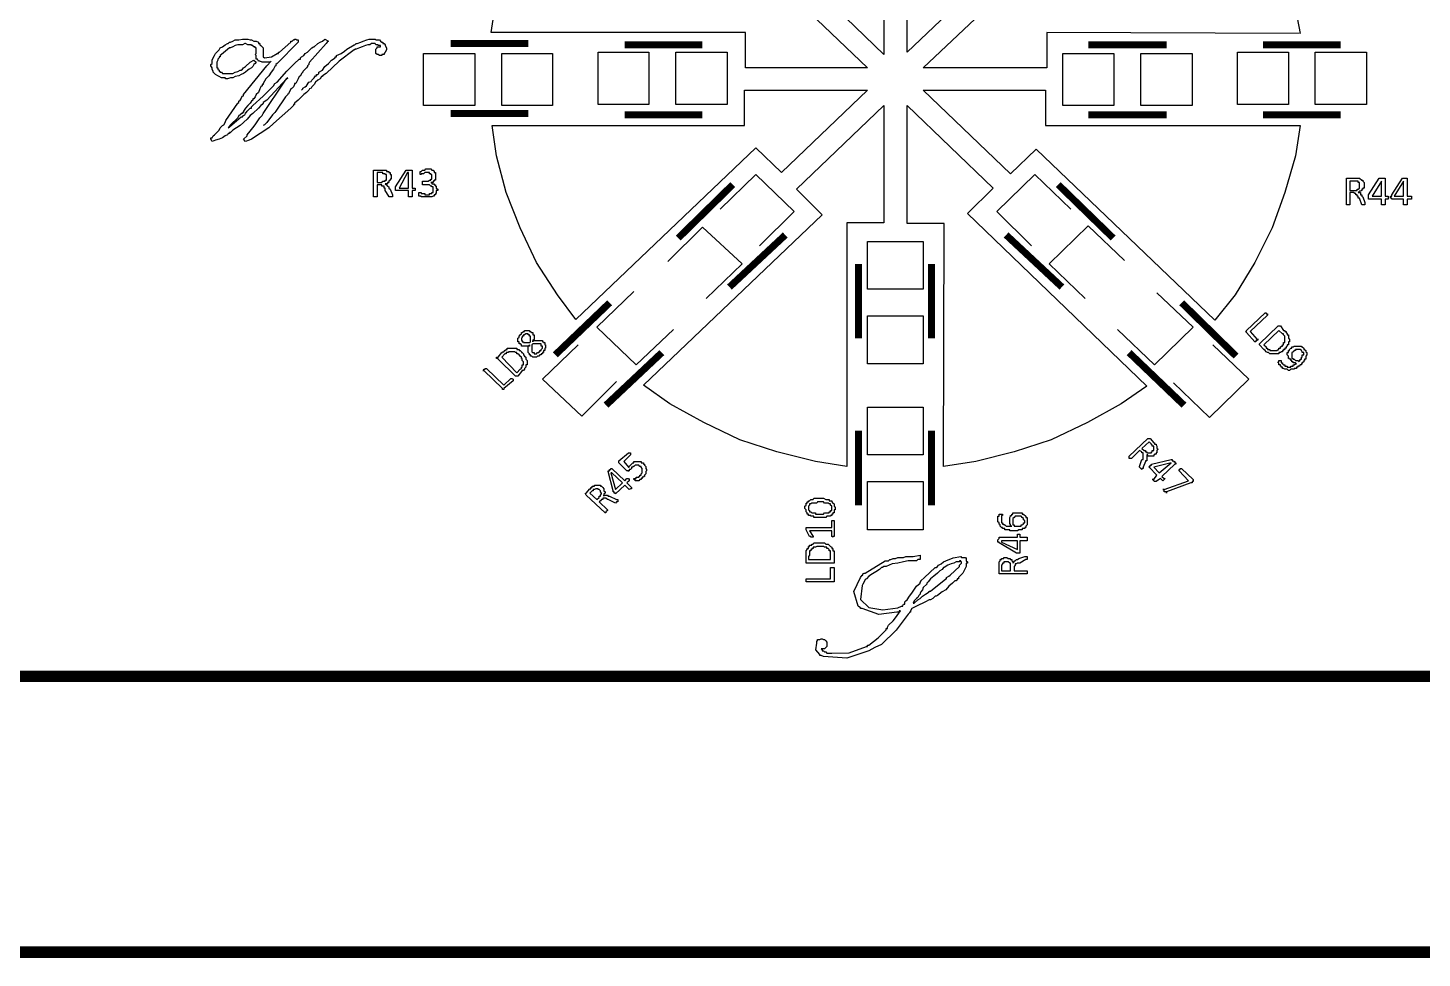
# Model space of a CAD drawing. Extents: x 0.35 to 4.98, y 3.96 to 9.44.
# Drawn here: x 1.652 to 3.176, y 4.012 to 5.029 of the extents above; entities that cross this region are included whole.
import ezdxf

# ---------------------------------------------------------------- set-up
doc = ezdxf.new("R2010")
doc.units = 0
doc.layers.get('0').update_dxf_attribs({"linetype": 'CONTINUOUS'})

msp = doc.modelspace()

# ---------------------------------------------------------------- linework, layer by layer
at = {"color": 94}
for points in [[(2.54839, 5.39447), (2.54839, 5.12901), (2.58789, 5.12901), (2.58789, 5.00032), (2.49392, 5.09119), (2.52289, 5.118), (2.3259, 5.30697), (2.35389, 5.32611), (2.3909, 5.34808), (2.43039, 5.36529), (2.47092, 5.37967), (2.51292, 5.38971), (2.54839, 5.39447)], [(2.87543, 5.30789), (2.67942, 5.12039), (2.70844, 5.09358), (2.61344, 5.00271), (2.61344, 5.13043), (2.65392, 5.13043), (2.65392, 5.39686), (2.68842, 5.39208), (2.73042, 5.38113), (2.77094, 5.36774), (2.81044, 5.3495), (2.84744, 5.3285), (2.87642, 5.30789)], [(2.25092, 5.23617), (2.44542, 5.04867), (2.47493, 5.07688), (2.56993, 4.98551), (2.43642, 4.98551), (2.43642, 5.02425), (2.15842, 5.02425), (2.16342, 5.05724), (2.17492, 5.09744), (2.18892, 5.13618), (2.2079, 5.17399), (2.22944, 5.20936), (2.25092, 5.23757)], [(3.04194, 5.02328), (2.76594, 5.02425), (2.76594, 4.98551), (2.63092, 4.98551), (2.72542, 5.07542), (2.75439, 5.04861), (2.94993, 5.23617), (2.97194, 5.20936), (2.99343, 5.17399), (3.01243, 5.13618), (3.02642, 5.09744), (3.0364, 5.05724), (3.04292, 5.02328)], [(1.9509, 4.9611), (1.95242, 4.96251), (1.95242, 4.96349), (1.95492, 4.96496), (1.95637, 4.96588), (1.95888, 4.96972), (1.96143, 4.97071), (1.9624, 4.97211), (1.9649, 4.9745), (1.96642, 4.97689), (1.96739, 4.97689), (1.96739, 4.97835), (1.96892, 4.97835), (1.96989, 4.97928), (1.96989, 4.98074), (1.9739, 4.98313), (1.9764, 4.98693), (1.98042, 4.99029), (1.98389, 4.99408), (1.9879, 4.99653), (1.9879, 4.99744), (1.98942, 4.99744), (1.98942, 4.99892), (1.99192, 5.00032), (1.99442, 5.00131), (1.99789, 5.00369), (2.00037, 5.00608), (2.0084, 5.01085), (2.00939, 5.01085), (2.0109, 5.01226), (2.01187, 5.01226), (2.0159, 5.01372), (2.01839, 5.01471), (2.0224, 5.01611), (2.0249, 5.01708), (2.03142, 5.01708), (2.03239, 5.01611), (2.0364, 5.01611), (2.03737, 5.01471), (2.0389, 5.01372), (2.03988, 5.01372), (2.03988, 5.01226), (2.04139, 5.01226), (2.04243, 5.01085), (2.04243, 5.00988), (2.04389, 5.00749), (2.04389, 5.0051), (2.04243, 5.00271), (2.04139, 5.00131), (2.04139, 5.00032), (2.0389, 5.00032), (2.0389, 4.99892), (2.0364, 4.99892), (2.03489, 5.00032), (2.0339, 5.00032), (2.03239, 5.00131), (2.03239, 5.00608), (2.0339, 5.00749), (2.0339, 5.00846), (2.03737, 5.00846), (2.03737, 5.00988), (2.03489, 5.00988), (2.03489, 5.01085), (2.03239, 5.01085), (2.03142, 5.01226), (2.0274, 5.01226), (2.02588, 5.01085), (2.02339, 5.01085), (2.02089, 5.00988), (2.01742, 5.00846), (2.01438, 5.00749), (2.0109, 5.00608), (2.00939, 5.00608), (2.00939, 5.0051), (2.0084, 5.0051), (1.99229, 4.99294), (1.97792, 4.97928), (1.9739, 4.97689), (1.9739, 4.97597), (1.97293, 4.97597), (1.9714, 4.97353), (1.96892, 4.97211), (1.96642, 4.96972), (1.9649, 4.96733), (1.9624, 4.96496), (1.96143, 4.96349), (1.9599, 4.96251), (1.95888, 4.9611), (1.95637, 4.95871), (1.9534, 4.95632), (1.9509, 4.95394), (1.94737, 4.95008), (1.94342, 4.94678), (1.94342, 4.94531), (1.94239, 4.94531), (1.94239, 4.94439), (1.9394, 4.94151), (1.92042, 4.92475), (1.91542, 4.91997), (1.89638, 4.90756), (1.89387, 4.90657), (1.88992, 4.90511), (1.88743, 4.90756), (1.89139, 4.91135), (1.89139, 4.91233), (1.89492, 4.91613), (1.89789, 4.91997), (1.90039, 4.92333), (1.90539, 4.93099), (1.90788, 4.93338), (1.9089, 4.93576), (1.93192, 4.96972), (1.9344, 4.97353), (1.93593, 4.9745), (1.9344, 4.97353), (1.91292, 4.95008), (1.9089, 4.94769), (1.9089, 4.94678), (1.90788, 4.94531), (1.90642, 4.94439), (1.90392, 4.94151), (1.89789, 4.93576), (1.89492, 4.93338), (1.89139, 4.92953), (1.8839, 4.92236), (1.87592, 4.91758), (1.87343, 4.91471), (1.87239, 4.91471), (1.87239, 4.91374), (1.87088, 4.91374), (1.8699, 4.91233), (1.8674, 4.91135), (1.86442, 4.90896), (1.86089, 4.90756), (1.85688, 4.90657), (1.8534, 4.90511), (1.85189, 4.90756), (1.85189, 4.90896), (1.8534, 4.90896), (1.85439, 4.91135), (1.8559, 4.91233), (1.8584, 4.91471), (1.86089, 4.91758), (1.86193, 4.91997), (1.86442, 4.92236), (1.86589, 4.92333), (1.8674, 4.92572), (1.86837, 4.92811), (1.8814, 4.94678), (1.88238, 4.94769), (1.88238, 4.94917), (1.8839, 4.95008), (1.88487, 4.95156), (1.88487, 4.95247), (1.88639, 4.95486), (1.88743, 4.95486), (1.88743, 4.95632), (1.91292, 4.9879), (1.91792, 4.99268), (1.91689, 4.99169), (1.90788, 4.99169), (1.90539, 4.99268), (1.90392, 4.99268), (1.90289, 4.99507), (1.90142, 4.99507), (1.90142, 4.99892), (1.90039, 5.00032), (1.90142, 5.00131), (1.90142, 5.00749), (1.90039, 5.00749), (1.90039, 5.00846), (1.89893, 5.00846), (1.89789, 5.00988), (1.89638, 5.00988), (1.89638, 5.01085), (1.89242, 5.01085), (1.88992, 5.01226), (1.88889, 5.01226), (1.88639, 5.01085), (1.8814, 5.01085), (1.87842, 5.00988), (1.87592, 5.00846), (1.87343, 5.00749), (1.87239, 5.00749), (1.86339, 5.00032), (1.86193, 4.99892), (1.86193, 4.99744), (1.86089, 4.99744), (1.86089, 4.99653), (1.85938, 4.99507), (1.85938, 4.99408), (1.8584, 4.99169), (1.8584, 4.98551), (1.85938, 4.98551), (1.85938, 4.98406), (1.86089, 4.98313), (1.86089, 4.98167), (1.86193, 4.98167), (1.86193, 4.98074), (1.86339, 4.98074), (1.86442, 4.97928), (1.87592, 4.97928), (1.87842, 4.98074), (1.8814, 4.98167), (1.8839, 4.98313), (1.88487, 4.98313), (1.88639, 4.98406), (1.88743, 4.98551), (1.88992, 4.98693), (1.89492, 4.99169), (1.89893, 4.99408), (1.90142, 4.99169), (1.90039, 4.99029), (1.89893, 4.98931), (1.89789, 4.98693), (1.89638, 4.98551), (1.89387, 4.98406), (1.89242, 4.98313), (1.88992, 4.98074), (1.88743, 4.97928), (1.88487, 4.97835), (1.88238, 4.97689), (1.87842, 4.97597), (1.87592, 4.9745), (1.87343, 4.9745), (1.8699, 4.97353), (1.86837, 4.97353), (1.8674, 4.9745), (1.86339, 4.9745), (1.86089, 4.97597), (1.85938, 4.97689), (1.85688, 4.97835), (1.85439, 4.98074), (1.85439, 4.98167), (1.8534, 4.98406), (1.8534, 4.98551), (1.85189, 4.9879), (1.85189, 4.98931), (1.8534, 4.99029), (1.8534, 4.99408), (1.85439, 4.99653), (1.8559, 4.99892), (1.85688, 5.00131), (1.8584, 5.00271), (1.86089, 5.0051), (1.86193, 5.00749), (1.86442, 5.00846), (1.8674, 5.01085), (1.8699, 5.01226), (1.87088, 5.01226), (1.87239, 5.01372), (1.87343, 5.01372), (1.87592, 5.01471), (1.87842, 5.01611), (1.88238, 5.01611), (1.88639, 5.01708), (1.89242, 5.01708), (1.89492, 5.01611), (1.89638, 5.01611), (1.89893, 5.01471), (1.90142, 5.01471), (1.90392, 5.01372), (1.90392, 5.01226), (1.90539, 5.01226), (1.90539, 5.01085), (1.90642, 5.00988), (1.9089, 5.00749), (1.9089, 4.99744), (1.91043, 4.99653), (1.91808, 4.99772), (1.92443, 5.00131), (1.92589, 5.00131), (1.92589, 5.00271), (1.92692, 5.00271), (1.9394, 5.01372), (1.9394, 5.01471), (1.94092, 5.01471), (1.94239, 5.01611), (1.94342, 5.01611), (1.94342, 5.01708), (1.94488, 5.01708), (1.9459, 5.01611), (1.94737, 5.01611), (1.94737, 5.01372), (1.92443, 4.99029), (1.9229, 4.98931), (1.9229, 4.9879), (1.92188, 4.98693), (1.92042, 4.98406), (1.91792, 4.98074), (1.91542, 4.97689), (1.91189, 4.97353), (1.9089, 4.96826), (1.9089, 4.96733), (1.90788, 4.96733), (1.90788, 4.96588), (1.90642, 4.96496), (1.90539, 4.96251), (1.90392, 4.95871), (1.90142, 4.95632), (1.90039, 4.95394), (1.89893, 4.95156), (1.89789, 4.95156), (1.89789, 4.95008), (1.89638, 4.94917), (1.89492, 4.94678), (1.89242, 4.94439), (1.88992, 4.94151), (1.88743, 4.93815), (1.88743, 4.93668), (1.88639, 4.93668), (1.88639, 4.93576), (1.88487, 4.93576), (1.8839, 4.93431), (1.88238, 4.93338), (1.8814, 4.93099), (1.87343, 4.92333), (1.87088, 4.91997), (1.87239, 4.92096), (1.88487, 4.93192), (1.88639, 4.93192), (1.88743, 4.93338), (1.88889, 4.93431), (1.88992, 4.93576), (1.89139, 4.93815), (1.89492, 4.94151), (1.89638, 4.94151), (1.89638, 4.94293), (1.89789, 4.94439), (1.90907, 4.95458), (1.92042, 4.96588), (1.92188, 4.96826), (1.92443, 4.96972), (1.93479, 4.98182), (1.94342, 4.99029), (1.9484, 4.99507), (1.94993, 4.99507), (1.94993, 4.99653), (1.9509, 4.99744), (1.9534, 4.99892), (1.95492, 5.00131), (1.95742, 5.00271), (1.9624, 5.00749), (1.96392, 5.00846), (1.9649, 5.00846), (1.96892, 5.01226), (1.9714, 5.01372), (1.9739, 5.01471), (1.9764, 5.01708), (1.98042, 5.01471), (1.97889, 5.01372), (1.97792, 5.01226), (1.9599, 4.99169), (1.95888, 4.99029), (1.95888, 4.98931), (1.95742, 4.9879), (1.95742, 4.98693), (1.95637, 4.98551), (1.95242, 4.98167), (1.95242, 4.98074), (1.9509, 4.97928), (1.94993, 4.97689), (1.9484, 4.97597), (1.94737, 4.97353), (1.94488, 4.96826), (1.94342, 4.96826), (1.94342, 4.96733), (1.94239, 4.96496), (1.94092, 4.96349), (1.9394, 4.96251), (1.9369, 4.95725), (1.93593, 4.95725), (1.93593, 4.95632), (1.93338, 4.95394), (1.9229, 4.93815), (1.92188, 4.93668), (1.91938, 4.93431), (1.91292, 4.92572), (1.91043, 4.92333), (1.9089, 4.92236)], [(2.1594, 4.92236), (2.43544, 4.92236), (2.43544, 4.9611), (2.56993, 4.9611), (2.47592, 4.87121), (2.44792, 4.89794), (2.25092, 4.71044), (2.2309, 4.73725), (2.2079, 4.77263), (2.18994, 4.81044), (2.17492, 4.84918), (2.16439, 4.88932), (2.1594, 4.92236)], [(2.94993, 4.70947), (2.75444, 4.89654), (2.72646, 4.86974), (2.63092, 4.9611), (2.76443, 4.9611), (2.76443, 4.92236), (3.04292, 4.92236), (3.03792, 4.88932), (3.02642, 4.84918), (3.01243, 4.81044), (2.99343, 4.77263), (2.97194, 4.73725), (2.94993, 4.70947)], [(2.32493, 4.63867), (2.5204, 4.82476), (2.4924, 4.85297), (2.58789, 4.94433), (2.58789, 4.81619), (2.54742, 4.81619), (2.54742, 4.54969), (2.51292, 4.55496), (2.47092, 4.56549), (2.43039, 4.57889), (2.3909, 4.59754), (2.35389, 4.61811), (2.32493, 4.63867)], [(2.65294, 4.54969), (2.65392, 4.81521), (2.61344, 4.81521), (2.61344, 4.94439), (2.70742, 4.85394), (2.67942, 4.82622), (2.87543, 4.63726), (2.84744, 4.61811), (2.81044, 4.59754), (2.77094, 4.57889), (2.73042, 4.56549), (2.68842, 4.55496), (2.65294, 4.54969)], [(2.09993, 4.85297), (2.09993, 4.85156), (2.09842, 4.85156), (2.09842, 4.84819), (2.09744, 4.84819), (2.09744, 4.84679), (2.09592, 4.84679), (2.09592, 4.84532), (2.09489, 4.84532), (2.09343, 4.8444), (2.08192, 4.8444), (2.08192, 4.84532), (2.07943, 4.84532), (2.07943, 4.84918), (2.08192, 4.84918), (2.08192, 4.84819), (2.08594, 4.84819), (2.08594, 4.84679), (2.09093, 4.84679), (2.09093, 4.84819), (2.09343, 4.84819), (2.09343, 4.84918), (2.09489, 4.84918), (2.09489, 4.85536), (2.09343, 4.85536), (2.09343, 4.85633), (2.09239, 4.85633), (2.09093, 4.85775), (2.08344, 4.85775), (2.08344, 4.8616), (2.08942, 4.8616), (2.09093, 4.86257), (2.09239, 4.86257), (2.09239, 4.86399), (2.09343, 4.86399), (2.09343, 4.86876), (2.09239, 4.86876), (2.09239, 4.86974), (2.09093, 4.86974), (2.09093, 4.87121), (2.08594, 4.87121), (2.08442, 4.86974), (2.08192, 4.86974), (2.08192, 4.86876), (2.08089, 4.86876), (2.08089, 4.87213), (2.08192, 4.87213), (2.08344, 4.87358), (2.08594, 4.87358), (2.08692, 4.875), (2.09239, 4.875), (2.09343, 4.87358), (2.09489, 4.87358), (2.09592, 4.87213), (2.09592, 4.87121), (2.09744, 4.87121), (2.09744, 4.86257), (2.09592, 4.86257), (2.09592, 4.8616), (2.09489, 4.8616), (2.09489, 4.86019), (2.09239, 4.86019), (2.09343, 4.86019), (2.09343, 4.85872), (2.09592, 4.85872), (2.09592, 4.85775), (2.09744, 4.85775), (2.09744, 4.85633), (2.09842, 4.85633), (2.09842, 4.85394), (2.09993, 4.85297)], [(2.99593, 4.6875), (2.99442, 4.6875), (2.99442, 4.68604), (2.99343, 4.68604), (2.98443, 4.69607), (2.98346, 4.69706), (2.98443, 4.69706), (2.98443, 4.69846), (3.00493, 4.71761), (3.00592, 4.71761), (3.00592, 4.71669), (3.00743, 4.71669), (3.00743, 4.71522), (2.98844, 4.69706), (2.99593, 4.68842), (2.99744, 4.68842), (2.99593, 4.68842), (2.99593, 4.6875)], [(2.18093, 4.64583), (2.1824, 4.64492), (2.1824, 4.64344), (2.17242, 4.63488), (2.17242, 4.6339), (2.1709, 4.6339), (2.1709, 4.63488), (2.15039, 4.65446), (2.14942, 4.65446), (2.15039, 4.65446), (2.15039, 4.65593), (2.15192, 4.65593), (2.15192, 4.65685), (2.15343, 4.65685), (2.17242, 4.63867), (2.1799, 4.64583), (2.18093, 4.64583)], [(2.32493, 4.55208), (2.3259, 4.55208), (2.3259, 4.55117), (2.32742, 4.54969), (2.32742, 4.54731), (2.3284, 4.54639), (2.3284, 4.54492), (2.32742, 4.54394), (2.32742, 4.54156), (2.3259, 4.54015), (2.3259, 4.53874), (2.32493, 4.53874), (2.32493, 4.53776), (2.3234, 4.53776), (2.3234, 4.53629), (2.32243, 4.53629), (2.32243, 4.53537), (2.3209, 4.53537), (2.31993, 4.5339), (2.31592, 4.5339), (2.31592, 4.53537), (2.3144, 4.53537), (2.3144, 4.53629), (2.31689, 4.53629), (2.31689, 4.53776), (2.31993, 4.53776), (2.31993, 4.53874), (2.3209, 4.53874), (2.3209, 4.54015), (2.32243, 4.54015), (2.32243, 4.54156), (2.3234, 4.54253), (2.3234, 4.54731), (2.32243, 4.54878), (2.32243, 4.54969), (2.3209, 4.54969), (2.31993, 4.55117), (2.31592, 4.55117), (2.3144, 4.54969), (2.31342, 4.54969), (2.31342, 4.54878), (2.3119, 4.54878), (2.3119, 4.54731), (2.31093, 4.54639), (2.3094, 4.54639), (2.3094, 4.54492), (2.30843, 4.54492), (2.30843, 4.54394), (2.30843, 4.54492), (2.30692, 4.54492), (2.2979, 4.55354), (2.2979, 4.55593), (2.30843, 4.56456), (2.31093, 4.56456), (2.31093, 4.56218), (2.30344, 4.55496), (2.30843, 4.54878), (2.3094, 4.54878), (2.3094, 4.54969), (2.31342, 4.55354), (2.3144, 4.55354), (2.3144, 4.55496), (2.32243, 4.55496), (2.32243, 4.55354), (2.32493, 4.55354), (2.32493, 4.55208)], [(2.92594, 4.53299), (2.92492, 4.53299), (2.92492, 4.53153), (2.92344, 4.53153), (2.89692, 4.52197), (2.89692, 4.52051), (2.89692, 4.52197), (2.89442, 4.52197), (2.89442, 4.52436), (2.8929, 4.52436), (2.89442, 4.52436), (2.92096, 4.5339), (2.91092, 4.54492), (2.91092, 4.54633), (2.91194, 4.54633), (2.91194, 4.54731), (2.91342, 4.54731), (2.92594, 4.53537), (2.92594, 4.53299)], [(2.5319, 4.4904), (2.53342, 4.4904), (2.53342, 4.47319), (2.5319, 4.47319), (2.5319, 4.47222), (2.53093, 4.47319), (2.53093, 4.47939), (2.5064, 4.47939), (2.51042, 4.47319), (2.51042, 4.47222), (2.50792, 4.47222), (2.50792, 4.47319), (2.5064, 4.47319), (2.50293, 4.48036), (2.50293, 4.48275), (2.53093, 4.48275), (2.53093, 4.4904), (2.5319, 4.4904)], [(2.5319, 4.43918), (2.53342, 4.43918), (2.53342, 4.42339), (2.50293, 4.42339), (2.50293, 4.42676), (2.5294, 4.42676), (2.5294, 4.43918), (2.5319, 4.43918)]]:
    msp.add_lwpolyline(points, dxfattribs=at)
at = {"color": 22}
for points in [[(2.08442, 5.00131), (2.1404, 5.00131), (2.1404, 4.94433), (2.08442, 4.94433), (2.08442, 5.00131)], [(2.16992, 5.00131), (2.22542, 5.00131), (2.22542, 4.94433), (2.16992, 4.94433), (2.16992, 5.00131)], [(2.27539, 5.00271), (2.33089, 5.00271), (2.33089, 4.94531), (2.27539, 4.94531), (2.27539, 5.00271)], [(2.3604, 5.00271), (2.41639, 5.00271), (2.41639, 4.94531), (2.3604, 4.94531), (2.3604, 5.00271)], [(2.78342, 5.00131), (2.83942, 5.00131), (2.83942, 4.94433), (2.78342, 4.94433), (2.78342, 5.00131)], [(2.86892, 5.00131), (2.92492, 5.00131), (2.92492, 4.94433), (2.86892, 4.94433), (2.86892, 5.00131)], [(2.97444, 5.00271), (3.03043, 5.00271), (3.03043, 4.94531), (2.97444, 4.94531), (2.97444, 5.00271)], [(3.0594, 5.00271), (3.11544, 5.00271), (3.11544, 4.94531), (3.0594, 4.94531), (3.0594, 5.00271)], [(2.56993, 4.79557), (2.63092, 4.79557), (2.63092, 4.74343), (2.56993, 4.74343), (2.56993, 4.79557)], [(2.56993, 4.71425), (2.63092, 4.71425), (2.63092, 4.66168), (2.56993, 4.66168), (2.56993, 4.71425)], [(2.56993, 4.61431), (2.63092, 4.61431), (2.63092, 4.56218), (2.56993, 4.56218), (2.56993, 4.61431)], [(2.56993, 4.53299), (2.63092, 4.53299), (2.63092, 4.48036), (2.56993, 4.48036), (2.56993, 4.53299)]]:
    msp.add_lwpolyline(points, close=True, dxfattribs=at)
at = {"color": 94, "const_width": 0.00763}
for points in [[(2.11399, 5.01232), (2.199, 5.01232)], [(2.30447, 5.01085), (2.38949, 5.01085)], [(2.81153, 5.01085), (2.89703, 5.01085)], [(3.0025, 5.01085), (3.08751, 5.01085)], [(2.11399, 4.93576), (2.199, 4.93576)], [(2.30447, 4.93431), (2.38949, 4.93431)], [(2.81153, 4.93431), (2.89703, 4.93431)], [(3.0025, 4.93431), (3.08751, 4.93431)], [(2.36301, 4.79943), (2.42253, 4.85781)], [(2.77854, 4.85781), (2.83854, 4.79943)], [(2.419, 4.74582), (2.47999, 4.80274)], [(2.72151, 4.80279), (2.7825, 4.74582)], [(2.56, 4.68989), (2.56, 4.77115)], [(2.64003, 4.68989), (2.64003, 4.77115)], [(2.22851, 4.67171), (2.28797, 4.72863)], [(2.91351, 4.72863), (2.97304, 4.67025)], [(2.28401, 4.61669), (2.345, 4.6741)], [(2.85601, 4.6741), (2.91601, 4.61664)], [(2.56, 4.50717), (2.56, 4.58892)], [(2.64003, 4.50717), (2.64003, 4.58892)]]:
    msp.add_lwpolyline(points, dxfattribs=at)
at = {"color": 94}
for points in [[(2.0504, 4.8444), (2.04639, 4.8444), (2.04639, 4.84532), (2.04243, 4.85156), (2.04243, 4.85394), (2.04139, 4.85394), (2.04139, 4.85633), (2.0389, 4.85633), (2.0389, 4.85775), (2.0339, 4.85775), (2.0339, 4.8444), (2.02989, 4.8444), (2.02989, 4.87358), (2.04389, 4.87358), (2.04389, 4.87213), (2.04639, 4.87213), (2.04639, 4.87121), (2.0479, 4.87121), (2.0479, 4.86876), (2.04889, 4.86876), (2.04889, 4.86399), (2.0479, 4.86399), (2.0479, 4.86257), (2.04639, 4.8616), (2.04639, 4.86019), (2.04492, 4.86019), (2.04492, 4.85872), (2.04243, 4.85872), (2.04389, 4.85775), (2.04492, 4.85633), (2.04639, 4.85536), (2.04639, 4.85394), (2.0479, 4.85297), (2.0504, 4.84679), (2.0504, 4.8444)], [(2.04389, 4.86638), (2.04389, 4.86876), (2.04243, 4.86876), (2.04243, 4.86974), (2.03988, 4.86974), (2.03988, 4.87121), (2.0339, 4.87121), (2.0339, 4.86019), (2.0389, 4.86019), (2.03988, 4.8616), (2.04243, 4.8616), (2.04243, 4.86257), (2.04389, 4.86257), (2.04389, 4.86638)], [(2.07542, 4.85297), (2.07542, 4.85156), (2.07189, 4.85156), (2.07189, 4.8444), (2.06793, 4.8444), (2.06793, 4.85156), (2.05393, 4.85156), (2.05393, 4.85536), (2.06538, 4.87358), (2.07189, 4.87358), (2.07189, 4.85394), (2.07542, 4.85394), (2.07542, 4.85297)], [(2.06793, 4.87121), (2.06689, 4.87121), (2.05789, 4.85394), (2.06793, 4.85394)], [(3.11393, 4.83578), (3.1104, 4.83578), (3.10792, 4.84293), (3.10644, 4.84293), (3.10644, 4.84532), (3.10542, 4.84532), (3.10542, 4.84679), (3.10394, 4.84679), (3.10394, 4.84819), (3.10292, 4.84819), (3.10146, 4.84918), (3.09744, 4.84918), (3.09744, 4.83578), (3.09392, 4.83578), (3.09392, 4.86496), (3.10792, 4.86496), (3.1104, 4.86257), (3.11143, 4.86257), (3.11143, 4.8616), (3.11296, 4.86019), (3.11296, 4.85394), (3.11143, 4.85394), (3.11143, 4.85297), (3.1104, 4.85297), (3.1104, 4.85156), (3.10894, 4.85058), (3.10792, 4.85058), (3.10644, 4.84918), (3.10894, 4.84918), (3.10894, 4.84679), (3.1104, 4.84679), (3.1104, 4.84532), (3.11143, 4.8444), (3.11393, 4.83817), (3.11393, 4.83578)], [(3.13943, 4.8444), (3.13943, 4.84201), (3.1359, 4.84201), (3.1359, 4.83578), (3.13194, 4.83578), (3.13194, 4.84201), (3.11794, 4.84201), (3.11794, 4.84679), (3.12944, 4.86496), (3.1359, 4.86496), (3.1359, 4.84532), (3.13943, 4.84532), (3.13943, 4.8444)], [(3.16493, 4.8444), (3.16493, 4.84201), (3.15994, 4.84201), (3.15994, 4.83578), (3.15593, 4.83578), (3.15593, 4.84201), (3.14344, 4.84201), (3.14344, 4.84293), (3.14193, 4.84293), (3.14193, 4.84532), (3.14344, 4.84532), (3.14344, 4.84679), (3.15494, 4.86496), (3.15994, 4.86496), (3.15994, 4.84532), (3.16493, 4.84532), (3.16493, 4.8444)], [(3.10792, 4.85633), (3.10792, 4.86019), (3.10644, 4.86019), (3.10644, 4.8616), (3.09744, 4.8616), (3.09744, 4.85156), (3.10542, 4.85156), (3.10542, 4.85297), (3.10644, 4.85297), (3.10792, 4.85394), (3.10792, 4.85633)], [(3.13194, 4.8616), (3.1219, 4.84532), (3.13194, 4.84532)], [(3.15593, 4.8616), (3.14594, 4.84532), (3.15593, 4.84532)], [(2.21544, 4.68604), (2.21544, 4.68511), (2.2169, 4.68511), (2.2169, 4.68272), (2.21793, 4.68272), (2.21793, 4.67888), (2.2169, 4.67888), (2.2169, 4.67649), (2.21544, 4.67649), (2.21544, 4.6741), (2.21442, 4.6741), (2.21442, 4.67269), (2.21289, 4.67269), (2.21289, 4.67171), (2.21143, 4.67171), (2.21039, 4.67025), (2.20893, 4.67025), (2.2079, 4.66932), (2.20394, 4.66932), (2.2029, 4.67025), (2.20139, 4.67025), (2.20139, 4.67171), (2.20042, 4.67171), (2.20042, 4.67269), (2.19889, 4.6741), (2.19889, 4.68126), (2.20042, 4.68272), (2.20042, 4.68126), (2.1914, 4.68126), (2.1914, 4.68272), (2.18994, 4.68365), (2.18892, 4.68365), (2.18892, 4.68604), (2.18739, 4.68604), (2.18739, 4.68989), (2.18892, 4.69081), (2.18892, 4.69228), (2.18994, 4.69368), (2.1914, 4.69467), (2.1914, 4.69607), (2.19243, 4.69607), (2.1939, 4.69706), (2.19493, 4.69706), (2.19493, 4.69846), (2.20042, 4.69846), (2.20042, 4.69706), (2.20139, 4.69706), (2.2029, 4.69607), (2.20394, 4.69607), (2.20394, 4.69368), (2.2054, 4.69368), (2.2054, 4.68842), (2.20394, 4.6875), (2.20394, 4.68604), (2.20394, 4.6875), (2.21442, 4.6875), (2.21442, 4.68604), (2.21544, 4.68604)], [(3.02642, 4.67746), (3.0249, 4.67746), (3.0249, 4.67649), (3.02393, 4.67649), (3.02393, 4.67507), (3.0224, 4.67507), (3.02143, 4.6741), (3.01992, 4.6741), (3.01992, 4.67269), (3.00993, 4.67269), (3.0084, 4.6741), (3.00743, 4.6741), (3.00592, 4.67507), (3.00493, 4.67649), (3.00342, 4.67746), (2.99843, 4.68272), (2.99843, 4.68365), (3.01893, 4.70329), (3.02143, 4.70329), (3.0249, 4.69846), (3.02642, 4.69846), (3.02642, 4.69706), (3.02794, 4.69706), (3.02794, 4.69607), (3.02892, 4.69467), (3.02892, 4.69368), (3.03043, 4.69368), (3.03043, 4.68989), (3.03142, 4.68842), (3.03142, 4.68604), (3.03043, 4.68604), (3.03043, 4.68272), (3.02892, 4.68272), (3.02892, 4.68126), (3.02794, 4.68033), (3.02794, 4.67888), (3.02642, 4.67888), (3.02642, 4.67746)], [(3.0224, 4.68033), (3.0224, 4.68126), (3.02393, 4.68126), (3.02393, 4.68272), (3.0249, 4.68272), (3.0249, 4.68511), (3.02642, 4.68511), (3.02642, 4.69228), (3.0249, 4.69368), (3.0249, 4.69467), (3.02393, 4.69467), (3.01992, 4.69846), (3.00342, 4.68272), (3.00592, 4.68033), (3.00592, 4.67888), (3.00743, 4.67888), (3.00743, 4.67746), (3.00993, 4.67746), (3.00993, 4.67649), (3.01742, 4.67649), (3.01893, 4.67746), (3.01992, 4.67746), (3.01992, 4.67888), (3.02143, 4.67888), (3.02143, 4.68033), (3.0224, 4.68033)], [(2.20042, 4.69368), (2.19889, 4.69368), (2.19889, 4.69467), (2.1964, 4.69467), (2.19493, 4.69368), (2.1939, 4.69368), (2.1939, 4.69228), (2.19243, 4.69228), (2.19243, 4.69081), (2.1914, 4.68989), (2.1914, 4.6875), (2.19243, 4.6875), (2.19243, 4.68604), (2.1939, 4.68604), (2.1939, 4.68511), (2.20042, 4.68511), (2.20139, 4.68604), (2.20139, 4.69228), (2.20042, 4.69228), (2.20042, 4.69368)], [(2.21289, 4.68272), (2.21289, 4.68365), (2.20394, 4.68365), (2.2029, 4.68272), (2.2029, 4.67507), (2.20394, 4.6741), (2.2054, 4.6741), (2.2054, 4.67269), (2.2079, 4.67269), (2.20893, 4.6741), (2.21039, 4.6741), (2.21039, 4.67507), (2.21143, 4.67507), (2.21143, 4.67649), (2.21289, 4.67649), (2.21289, 4.67746), (2.21442, 4.67888), (2.21442, 4.68126), (2.21289, 4.68126), (2.21289, 4.68272)], [(3.04443, 4.66168), (3.04443, 4.66069), (3.04292, 4.66069), (3.04194, 4.65924), (3.04042, 4.65924), (3.04042, 4.65831), (3.03896, 4.65831), (3.03896, 4.65685), (3.0364, 4.65685), (3.0364, 4.65593), (3.03293, 4.65593), (3.03142, 4.65446), (3.03043, 4.65446), (3.02892, 4.65593), (3.02642, 4.65593), (3.0249, 4.65685), (3.02393, 4.65685), (3.02393, 4.65831), (3.0224, 4.65831), (3.0224, 4.65924), (3.02143, 4.65924), (3.02143, 4.66069), (3.01992, 4.66069), (3.01992, 4.66308), (3.01893, 4.66308), (3.01893, 4.66406), (3.01992, 4.66406), (3.01992, 4.66547), (3.0224, 4.66547), (3.0224, 4.66308), (3.02393, 4.66308), (3.02393, 4.66168), (3.0249, 4.66069), (3.02642, 4.66069), (3.02642, 4.65924), (3.02892, 4.65924), (3.02892, 4.65831), (3.03293, 4.65831), (3.03293, 4.65924), (3.03543, 4.65924), (3.03543, 4.66069), (3.0364, 4.66069), (3.03792, 4.66168), (3.03896, 4.66168), (3.03792, 4.66308), (3.03543, 4.66308), (3.03543, 4.66406), (3.0339, 4.66406), (3.0339, 4.66547), (3.03293, 4.66547), (3.03293, 4.66694), (3.03142, 4.66694), (3.03142, 4.66786), (3.03043, 4.66786), (3.03043, 4.67025), (3.02892, 4.67171), (3.02892, 4.6741), (3.03043, 4.6741), (3.03043, 4.67649), (3.03142, 4.67649), (3.03142, 4.67746), (3.03293, 4.67888), (3.0339, 4.67888), (3.0339, 4.68028), (3.03543, 4.68028), (3.0364, 4.68126), (3.04443, 4.68126), (3.04443, 4.68028), (3.04542, 4.68028), (3.04693, 4.67888), (3.04693, 4.67746), (3.0479, 4.67746), (3.04943, 4.67649), (3.04943, 4.67503), (3.05046, 4.6741), (3.05046, 4.67171), (3.04943, 4.67025), (3.04943, 4.66694), (3.0479, 4.66694), (3.0479, 4.66547), (3.04693, 4.66547), (3.04693, 4.66406), (3.04542, 4.66308), (3.04443, 4.66168)], [(2.1914, 4.6741), (2.19243, 4.6741), (2.1939, 4.67269), (2.1939, 4.67171), (2.19493, 4.67025), (2.1964, 4.66932), (2.1964, 4.66694), (2.19792, 4.66547), (2.19792, 4.66069), (2.1964, 4.66069), (2.1964, 4.65831), (2.19493, 4.65685), (2.19493, 4.65593), (2.1939, 4.65446), (2.19243, 4.65446), (2.1914, 4.65354), (2.18739, 4.64828), (2.18489, 4.64828), (2.1659, 4.66694), (2.1659, 4.66786), (2.16439, 4.66786), (2.16439, 4.66932), (2.1659, 4.66932), (2.16992, 4.6741), (2.1709, 4.6741), (2.1709, 4.67507), (2.17242, 4.67507), (2.17339, 4.67649), (2.17492, 4.67746), (2.17589, 4.67746), (2.17589, 4.67888), (2.18642, 4.67888), (2.18642, 4.67746), (2.18892, 4.67746), (2.18892, 4.67649), (2.18994, 4.67649), (2.1914, 4.67507), (2.1914, 4.6741)], [(2.18892, 4.67171), (2.18739, 4.67269), (2.18642, 4.67269), (2.18642, 4.6741), (2.18489, 4.6741), (2.18392, 4.67507), (2.1774, 4.67507), (2.1774, 4.6741), (2.17492, 4.6741), (2.17492, 4.67269), (2.17339, 4.67269), (2.16992, 4.66932), (2.18642, 4.65207), (2.18994, 4.65593), (2.1914, 4.65685), (2.1914, 4.65831), (2.19243, 4.65831), (2.19243, 4.66069), (2.1939, 4.66069), (2.1939, 4.66406), (2.19243, 4.66547), (2.19243, 4.66786), (2.1914, 4.66786), (2.1914, 4.66932), (2.18994, 4.67025), (2.18892, 4.67171)], [(3.04194, 4.66406), (3.04194, 4.66547), (3.04292, 4.66547), (3.04292, 4.66694), (3.04443, 4.66694), (3.04443, 4.66932), (3.04542, 4.66932), (3.04542, 4.67171), (3.04693, 4.67171), (3.04693, 4.6741), (3.04542, 4.6741), (3.04542, 4.67503), (3.04443, 4.67649), (3.04292, 4.67746), (3.03792, 4.67746), (3.03792, 4.67649), (3.0364, 4.67649), (3.03543, 4.67503), (3.0339, 4.6741), (3.0339, 4.66786), (3.03543, 4.66786), (3.03543, 4.66694), (3.0364, 4.66694), (3.03792, 4.66547), (3.04042, 4.66547), (3.04194, 4.66406)], [(2.86996, 4.54633), (2.8674, 4.54872), (2.8674, 4.54969), (2.86996, 4.55735), (2.87142, 4.55735), (2.87142, 4.56456), (2.86996, 4.56456), (2.86996, 4.56549), (2.8674, 4.56694), (2.85846, 4.55832), (2.8559, 4.55832), (2.8559, 4.56071), (2.87642, 4.58029), (2.8789, 4.58029), (2.88292, 4.57553), (2.88396, 4.57553), (2.88396, 4.57411), (2.88542, 4.57411), (2.88542, 4.57314), (2.88644, 4.57172), (2.88644, 4.56933), (2.88792, 4.56836), (2.88644, 4.56694), (2.88644, 4.56456), (2.88542, 4.56456), (2.88542, 4.5631), (2.88396, 4.5631), (2.88396, 4.56218), (2.88292, 4.56218), (2.88292, 4.56071), (2.87642, 4.56071), (2.87642, 4.56218), (2.87543, 4.56218), (2.87543, 4.55593), (2.87392, 4.55593), (2.87392, 4.55496), (2.87142, 4.54872), (2.87142, 4.54731), (2.86996, 4.54731), (2.86996, 4.54633)], [(2.8814, 4.56549), (2.8814, 4.56694), (2.88292, 4.56694), (2.88292, 4.57172), (2.8814, 4.57172), (2.8814, 4.57314), (2.88043, 4.57314), (2.88043, 4.57411), (2.87793, 4.5765), (2.86996, 4.56933), (2.87244, 4.56694), (2.87392, 4.56694), (2.87392, 4.56549), (2.87543, 4.56549), (2.87543, 4.56456), (2.88043, 4.56456), (2.88043, 4.56549), (2.8814, 4.56549)], [(2.3094, 4.53537), (2.3094, 4.5339), (2.30692, 4.53153), (2.3119, 4.52675), (2.3119, 4.52533), (2.31093, 4.52533), (2.3094, 4.52436), (2.30442, 4.52914), (2.29443, 4.51958), (2.29443, 4.52051), (2.29292, 4.52051), (2.29292, 4.52197), (2.29194, 4.52197), (2.29194, 4.52289), (2.2864, 4.54394), (2.2864, 4.54492), (2.28792, 4.54492), (2.28792, 4.54633), (2.28939, 4.54633), (2.28939, 4.54731), (2.29042, 4.54731), (2.30442, 4.5339), (2.30692, 4.53629), (2.30843, 4.53629), (2.3094, 4.53537)], [(2.89442, 4.53537), (2.8929, 4.5339), (2.8904, 4.53629), (2.88542, 4.53299), (2.88396, 4.53299), (2.88292, 4.5339), (2.88292, 4.53537), (2.8814, 4.53537), (2.88292, 4.53537), (2.88644, 4.54015), (2.87793, 4.54872), (2.87793, 4.54969), (2.8789, 4.54969), (2.8789, 4.55117), (2.88043, 4.55117), (2.88043, 4.55208), (2.90192, 4.55735), (2.90294, 4.55735), (2.90294, 4.55593), (2.9044, 4.55593), (2.9044, 4.55496), (2.90593, 4.55496), (2.90593, 4.55354), (2.90696, 4.55354), (2.90696, 4.55208), (2.90593, 4.55208), (2.89193, 4.53868), (2.89442, 4.53629), (2.89546, 4.53629), (2.89442, 4.53537)], [(2.90192, 4.55354), (2.88292, 4.54872), (2.88894, 4.54253)], [(2.29693, 4.51335), (2.29693, 4.51096), (2.29542, 4.51096), (2.29443, 4.50956), (2.2864, 4.51335), (2.28543, 4.51335), (2.2839, 4.51481), (2.28043, 4.51481), (2.28043, 4.51335), (2.27892, 4.51335), (2.27794, 4.51193), (2.27642, 4.51096), (2.28543, 4.50233), (2.28543, 4.50142), (2.2839, 4.49994), (2.2839, 4.49903), (2.28293, 4.49903), (2.26243, 4.51812), (2.26139, 4.51958), (2.26139, 4.52056), (2.26243, 4.52056), (2.26644, 4.52533), (2.26742, 4.52533), (2.26742, 4.52675), (2.26893, 4.52675), (2.26893, 4.52821), (2.27143, 4.52821), (2.27143, 4.52914), (2.27794, 4.52914), (2.27794, 4.52821), (2.27892, 4.52821), (2.28043, 4.52675), (2.28142, 4.52533), (2.28142, 4.52294), (2.28293, 4.52197), (2.28293, 4.52056), (2.28142, 4.51958), (2.28142, 4.51719), (2.28142, 4.51812), (2.28543, 4.51812), (2.2864, 4.51719), (2.28792, 4.51719), (2.29542, 4.51335), (2.29693, 4.51335)], [(2.29042, 4.54253), (2.28939, 4.54253), (2.29443, 4.52436), (2.30192, 4.53153)], [(2.27794, 4.52294), (2.27642, 4.52436), (2.27539, 4.52436), (2.27539, 4.52533), (2.27289, 4.52533), (2.27143, 4.52436), (2.26992, 4.52436), (2.26992, 4.52294), (2.26893, 4.52294), (2.26644, 4.52056), (2.27393, 4.51335), (2.27642, 4.51574), (2.27642, 4.51719), (2.27794, 4.51719), (2.27794, 4.51812), (2.27892, 4.51958), (2.27892, 4.52056), (2.27794, 4.52197), (2.27794, 4.52294)], [(2.5179, 4.51481), (2.52192, 4.51481), (2.52442, 4.51335), (2.52794, 4.51335), (2.52794, 4.51193), (2.53093, 4.51193), (2.53093, 4.51096), (2.5319, 4.50956), (2.53342, 4.50857), (2.53342, 4.50618), (2.5344, 4.50472), (2.5344, 4.50233), (2.53342, 4.50233), (2.53342, 4.49897), (2.5319, 4.49897), (2.5319, 4.49756), (2.53093, 4.49756), (2.53093, 4.49615), (2.5294, 4.49615), (2.5294, 4.49517), (2.52539, 4.49517), (2.52442, 4.49376), (2.51139, 4.49376), (2.51139, 4.49517), (2.50792, 4.49517), (2.50792, 4.49615), (2.50543, 4.49615), (2.50543, 4.49756), (2.5039, 4.49756), (2.5039, 4.49897), (2.50293, 4.49994), (2.50293, 4.50233), (2.50142, 4.50379), (2.50142, 4.50618), (2.50293, 4.50717), (2.50293, 4.50956), (2.5039, 4.50956), (2.5039, 4.51096), (2.50543, 4.51096), (2.50543, 4.51193), (2.5064, 4.51193), (2.50792, 4.51335), (2.51042, 4.51335), (2.51139, 4.51481), (2.5179, 4.51481)], [(2.5179, 4.51096), (2.5154, 4.51096), (2.51443, 4.50956), (2.5089, 4.50956), (2.50792, 4.50857), (2.5064, 4.50857), (2.5064, 4.50717), (2.50543, 4.50618), (2.50543, 4.50233), (2.5064, 4.50142), (2.5064, 4.49994), (2.50792, 4.49994), (2.5089, 4.49897), (2.51292, 4.49897), (2.51292, 4.49756), (2.52192, 4.49756), (2.52289, 4.49897), (2.52794, 4.49897), (2.52794, 4.49994), (2.5294, 4.49994), (2.5294, 4.50142), (2.53093, 4.50142), (2.53093, 4.50618), (2.5294, 4.50717), (2.5294, 4.50857), (2.52794, 4.50857), (2.52692, 4.50956), (2.52289, 4.50956), (2.52192, 4.51096), (2.5179, 4.51096)], [(2.73394, 4.49903), (2.73893, 4.49903), (2.73893, 4.49756), (2.74044, 4.49756), (2.74294, 4.49517), (2.74294, 4.49376), (2.74442, 4.49376), (2.74442, 4.48562), (2.74294, 4.48415), (2.74294, 4.48275), (2.74192, 4.48275), (2.74192, 4.48178), (2.73893, 4.48178), (2.73893, 4.48036), (2.7354, 4.48036), (2.73394, 4.47939), (2.72542, 4.47939), (2.72542, 4.48036), (2.71994, 4.48036), (2.71994, 4.48178), (2.71744, 4.48178), (2.71744, 4.48275), (2.71642, 4.48275), (2.71496, 4.48415), (2.71496, 4.48562), (2.71392, 4.48654), (2.71392, 4.48801), (2.7124, 4.48899), (2.7124, 4.49517), (2.71392, 4.49517), (2.71392, 4.49756), (2.71744, 4.49756), (2.71744, 4.49615), (2.71642, 4.49615), (2.71642, 4.48801), (2.71744, 4.48801), (2.71744, 4.48654), (2.71892, 4.48654), (2.71892, 4.48562), (2.71994, 4.48562), (2.7214, 4.48415), (2.72792, 4.48415), (2.72646, 4.48415), (2.72646, 4.48654), (2.72542, 4.48654), (2.72542, 4.49376), (2.72646, 4.49517), (2.72646, 4.49615), (2.72792, 4.49615), (2.72792, 4.49756), (2.72894, 4.49756), (2.72894, 4.49903), (2.73394, 4.49903)], [(2.73394, 4.49517), (2.73144, 4.49517), (2.73042, 4.49376), (2.72894, 4.49278), (2.72894, 4.48562), (2.73042, 4.48562), (2.73042, 4.48415), (2.73796, 4.48415), (2.73796, 4.48562), (2.73893, 4.48562), (2.74044, 4.48654), (2.74044, 4.48801), (2.74192, 4.48801), (2.74192, 4.4904), (2.74044, 4.49138), (2.74044, 4.49278), (2.73893, 4.49376), (2.73796, 4.49517), (2.73394, 4.49517)], [(2.7354, 4.47558), (2.73643, 4.47558), (2.73643, 4.47222), (2.74442, 4.47222), (2.74442, 4.46837), (2.73643, 4.46837), (2.73643, 4.45497), (2.73292, 4.45497), (2.71392, 4.46599), (2.71392, 4.46696), (2.7124, 4.46696), (2.7124, 4.46935), (2.71392, 4.47081), (2.71392, 4.47222), (2.73394, 4.47222), (2.73394, 4.47558), (2.7354, 4.47558)], [(2.71642, 4.46837), (2.71642, 4.46696), (2.73394, 4.45882), (2.73394, 4.46837)], [(2.5179, 4.46599), (2.52289, 4.46599), (2.52442, 4.46457), (2.52692, 4.46457), (2.5294, 4.46218), (2.53093, 4.46121), (2.53093, 4.45979), (2.5319, 4.45979), (2.5319, 4.45742), (2.53342, 4.45742), (2.53342, 4.44401), (2.50293, 4.44401), (2.50293, 4.45742), (2.5039, 4.45882), (2.5039, 4.45979), (2.50543, 4.45979), (2.50543, 4.46218), (2.5064, 4.46218), (2.5064, 4.4636), (2.5089, 4.4636), (2.5089, 4.46457), (2.51042, 4.46457), (2.51139, 4.46599), (2.5179, 4.46599)], [(2.5179, 4.46218), (2.51443, 4.46218), (2.51292, 4.46121), (2.51042, 4.46121), (2.51042, 4.45979), (2.5089, 4.45979), (2.5089, 4.45882), (2.50792, 4.45882), (2.50792, 4.45742), (2.5064, 4.45742), (2.5064, 4.45258), (2.50543, 4.45117), (2.50543, 4.44781), (2.5294, 4.44781), (2.5294, 4.45742), (2.52794, 4.45742), (2.52794, 4.45882), (2.52692, 4.45979), (2.52539, 4.45979), (2.52539, 4.46121), (2.52289, 4.46121), (2.52192, 4.46218), (2.5179, 4.46218)], [(2.61843, 4.39426), (2.61692, 4.39182), (2.61692, 4.3904), (2.61594, 4.3904), (2.61594, 4.38943), (2.61442, 4.38803), (2.60124, 4.37067), (2.58539, 4.35503), (2.5779, 4.35167), (2.5714, 4.34782), (2.54715, 4.33979), (2.52192, 4.34164), (2.51942, 4.34304), (2.5179, 4.34304), (2.5179, 4.34403), (2.5134, 4.34924), (2.51443, 4.35644), (2.51443, 4.35883), (2.5154, 4.35883), (2.5154, 4.36029), (2.5179, 4.36029), (2.51942, 4.36122), (2.5204, 4.36122), (2.52192, 4.36029), (2.52289, 4.36029), (2.52442, 4.35883), (2.52539, 4.35742), (2.52539, 4.35265), (2.52442, 4.35167), (2.52289, 4.35021), (2.51942, 4.35021), (2.5204, 4.34928), (2.5204, 4.34782), (2.52192, 4.34782), (2.52289, 4.3469), (2.52442, 4.3469), (2.52539, 4.34543), (2.53093, 4.34543), (2.54997, 4.34576), (2.5689, 4.35265), (2.56993, 4.35265), (2.56993, 4.35406), (2.5714, 4.35406), (2.58149, 4.36203), (2.59044, 4.37082), (2.59044, 4.37224), (2.5919, 4.37224), (2.5919, 4.37369), (2.59293, 4.37608), (2.59793, 4.38086), (2.60042, 4.38417), (2.6059, 4.39182), (2.60444, 4.39182), (2.60444, 4.3904), (2.60189, 4.3904), (2.58225, 4.38781), (2.56392, 4.39426), (2.56239, 4.39426), (2.56239, 4.39518), (2.55989, 4.39665), (2.55485, 4.41282), (2.56239, 4.42822), (2.56392, 4.43061), (2.56494, 4.43061), (2.56494, 4.43201), (2.5664, 4.433), (2.56743, 4.433), (2.58942, 4.4464), (2.59293, 4.4464), (2.5944, 4.44781), (2.59543, 4.44781), (2.59793, 4.44878), (2.60042, 4.44878), (2.60292, 4.45019), (2.60943, 4.45019), (2.61193, 4.45117), (2.6199, 4.45117), (2.62744, 4.45258), (2.62744, 4.44781), (2.62489, 4.44781), (2.62343, 4.4464), (2.61442, 4.4464), (2.60943, 4.44542), (2.60292, 4.44401), (2.5969, 4.44303), (2.59044, 4.44015), (2.58789, 4.44015), (2.58643, 4.43918), (2.58539, 4.43918), (2.5829, 4.43679), (2.57894, 4.4344), (2.57542, 4.43201), (2.5714, 4.42964), (2.5689, 4.42676), (2.56743, 4.42583), (2.5664, 4.42344), (2.56494, 4.421), (2.56392, 4.4196), (2.56218, 4.40414), (2.57156, 4.3954), (2.58681, 4.39268), (2.60292, 4.39518), (2.60693, 4.39665), (2.6084, 4.39665), (2.6084, 4.39757), (2.60943, 4.39903), (2.61089, 4.39903), (2.61089, 4.40142), (2.61193, 4.40283), (2.61339, 4.40381), (2.61594, 4.40767), (2.61843, 4.41097), (2.62343, 4.41862), (2.62744, 4.42199), (2.62744, 4.42344), (2.62842, 4.42344), (2.62842, 4.42437), (2.63243, 4.42822), (2.64393, 4.43918), (2.64492, 4.43918), (2.64643, 4.44015), (2.6474, 4.44157), (2.65039, 4.44303), (2.65294, 4.44542), (2.65543, 4.4464), (2.66357, 4.44954), (2.67193, 4.45117), (2.6729, 4.45019), (2.67692, 4.45019), (2.6779, 4.44878), (2.6779, 4.4464), (2.67942, 4.44542), (2.67942, 4.44401), (2.6779, 4.44401), (2.6779, 4.44015), (2.67404, 4.43278), (2.66943, 4.42822), (2.66943, 4.42676), (2.66792, 4.42676), (2.66792, 4.42583), (2.66694, 4.42437), (2.66542, 4.42437), (2.66292, 4.42199), (2.6589, 4.41862), (2.65543, 4.41482), (2.65142, 4.41243), (2.64643, 4.40858), (2.64492, 4.40767), (2.64393, 4.40767), (2.64144, 4.40522), (2.63889, 4.40381), (2.63743, 4.40381), (2.6334, 4.40142), (2.62343, 4.39665)], [(2.6199, 4.39996), (2.62093, 4.39996), (2.62489, 4.40381), (2.62744, 4.40522), (2.62993, 4.40767), (2.6334, 4.41004), (2.63743, 4.41243), (2.63743, 4.41336), (2.63889, 4.41336), (2.65543, 4.42676), (2.65642, 4.42676), (2.65642, 4.42822), (2.6589, 4.42964), (2.66043, 4.43061), (2.67042, 4.44015), (2.67042, 4.44157), (2.6729, 4.44401), (2.6729, 4.44542), (2.67193, 4.44542), (2.67193, 4.4464), (2.67042, 4.4464), (2.67042, 4.44542), (2.66694, 4.44542), (2.66439, 4.44401), (2.6614, 4.44303), (2.65793, 4.44157), (2.65392, 4.43918), (2.65294, 4.43918), (2.65142, 4.43679), (2.64893, 4.43539), (2.64643, 4.433), (2.64242, 4.42964), (2.63889, 4.42676), (2.63639, 4.42344), (2.63493, 4.42199), (2.63493, 4.421), (2.63092, 4.41721), (2.62993, 4.41482), (2.62842, 4.41243), (2.62744, 4.41097), (2.62744, 4.41004), (2.62592, 4.40858), (2.62489, 4.40619), (2.62343, 4.40522), (2.62093, 4.40283), (2.6199, 4.39996)], [(2.74294, 4.45117), (2.74442, 4.45117), (2.74442, 4.44781), (2.74294, 4.44781), (2.73643, 4.44401), (2.73394, 4.44401), (2.73292, 4.44303), (2.73144, 4.44303), (2.73144, 4.44162), (2.73042, 4.44015), (2.73042, 4.43539), (2.74442, 4.43539), (2.74442, 4.43201), (2.71392, 4.43201), (2.71392, 4.44542), (2.71496, 4.4464), (2.71496, 4.44781), (2.71642, 4.44781), (2.71642, 4.44878), (2.71892, 4.44878), (2.71892, 4.45019), (2.72244, 4.45019), (2.7239, 4.44878), (2.72542, 4.44878), (2.72646, 4.44781), (2.72792, 4.44781), (2.72792, 4.4464), (2.72894, 4.44542), (2.72894, 4.44401), (2.73042, 4.44542), (2.73042, 4.4464), (2.73144, 4.4464), (2.73292, 4.44781), (2.73394, 4.44781), (2.7354, 4.44878), (2.74192, 4.45117), (2.74294, 4.45117)], [(2.7214, 4.44542), (2.71892, 4.44542), (2.71892, 4.44401), (2.71744, 4.44401), (2.71744, 4.44303), (2.71642, 4.44162), (2.71642, 4.43539), (2.72646, 4.43539), (2.72646, 4.44401), (2.72542, 4.44401), (2.7239, 4.44542), (2.7214, 4.44542)]]:
    msp.add_lwpolyline(points, close=True, dxfattribs=at)
at = {"color": 22}
for points in [[(2.45193, 4.79081), (2.4899, 4.82861), (2.44792, 4.86876), (2.4089, 4.831)], [(2.79243, 4.831), (2.75293, 4.86876), (2.71143, 4.82861), (2.7494, 4.79081)], [(2.39339, 4.7334), (2.43289, 4.77121), (2.38943, 4.81136), (2.3514, 4.7736)], [(2.85092, 4.77501), (2.81142, 4.81282), (2.76844, 4.77121), (2.80794, 4.7334)], [(2.3144, 4.74104), (2.27393, 4.70182), (2.31689, 4.66069), (2.35792, 4.69943)], [(2.84343, 4.69943), (2.88396, 4.66069), (2.92594, 4.70182), (2.88644, 4.73964)], [(2.25342, 4.68267), (2.21442, 4.64492), (2.25743, 4.60471), (2.29542, 4.64253)], [(2.9044, 4.64106), (2.9439, 4.60331), (2.98693, 4.64492), (2.94743, 4.68267)]]:
    msp.add_lwpolyline(points, dxfattribs=at)
at = {"color": 214, "const_width": 0.01271}
msp.add_lwpolyline([(0.94944, 4.3201), (4.25206, 4.3201)], dxfattribs=at)
at = {"color": 234, "const_width": 0.01271}
for points in [[(1.26595, 4.01828), (2.60053, 4.01828)], [(2.60053, 4.01828), (3.9356, 4.01828)]]:
    msp.add_lwpolyline(points, dxfattribs=at)

doc.saveas('drawing.dxf')
